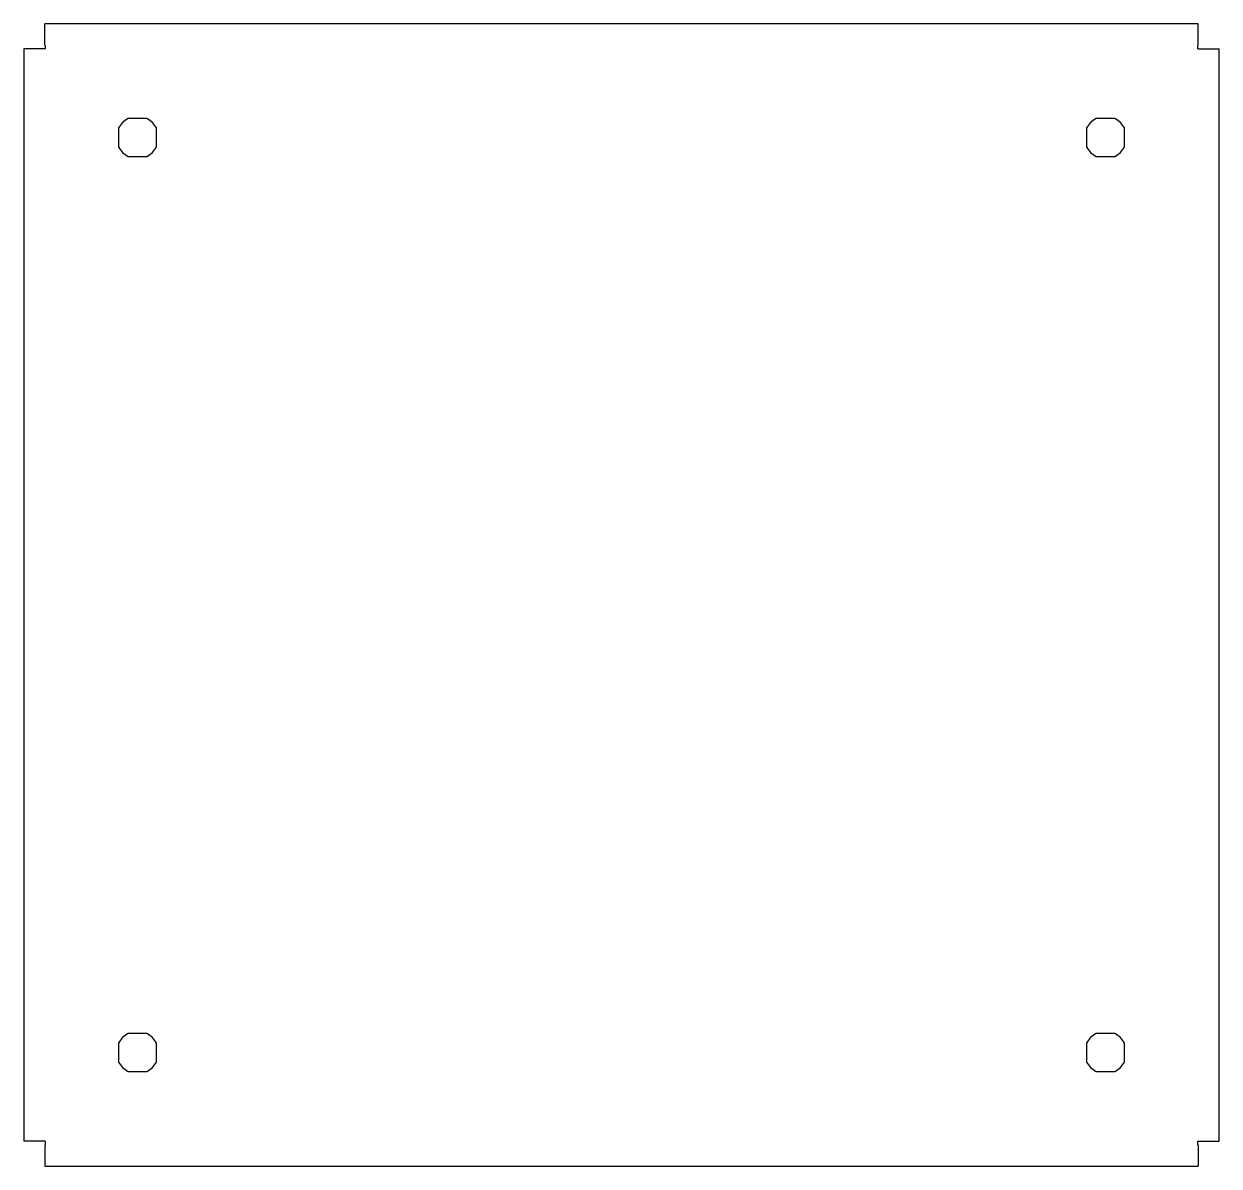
# Model space of a CAD drawing. Header units: millimetres. Extents: x -8 to 444, y -8 to 424.
import ezdxf

# ---------------------------------------------------------------- set-up
doc = ezdxf.new("R2010")
doc.units = ezdxf.units.MM

msp = doc.modelspace()

# ---------------------------------------------------------------- linework, layer by layer
at = {"color": 7, "linetype": 'Continuous', "lineweight": 25}
for p, q in [((0, 415.95), (0, 423.95)), ((436, 423.95), (0, 423.95)), ((436, 415.95), (436, 423.95)), ((0.05, 415.95), (0, 415.95)), ((0.05, 415.95), (0.05, 414.5)), ((435.95, 415.95), (436, 415.95)), ((435.95, 414.5), (435.95, 415.95)), ((-7.95, 414.5), (-7.95, 1.5)), ((0.05, 414.5), (-7.95, 414.5)), ((435.95, 414.5), (443.95, 414.5)), ((443.95, 1.5), (443.95, 414.5)), ((27.85, 384.59), (27.85, 377.41)), ((38.59, 388.15), (31.41, 388.15)), ((42.15, 377.41), (42.15, 384.59)), ((393.85, 384.59), (393.85, 377.41)), ((404.59, 388.15), (397.41, 388.15)), ((408.15, 377.41), (408.15, 384.59)), ((31.41, 373.85), (38.59, 373.85)), ((397.41, 373.85), (404.59, 373.85)), ((38.59, 42.15), (31.41, 42.15)), ((404.59, 42.15), (397.41, 42.15)), ((27.85, 38.59), (27.85, 31.41)), ((42.15, 31.41), (42.15, 38.59)), ((393.85, 38.59), (393.85, 31.41)), ((408.15, 31.41), (408.15, 38.59)), ((31.41, 27.85), (38.59, 27.85)), ((397.41, 27.85), (404.59, 27.85)), ((0.05, 1.5), (-7.95, 1.5)), ((0, 0.05), (0, -7.95)), ((0.05, 0.05), (0, 0.05)), ((0.05, 1.5), (0.05, 0.05)), ((435.95, 0.05), (435.95, 1.5)), ((435.95, 1.5), (443.95, 1.5)), ((435.95, 0.05), (436, 0.05)), ((436, 0.05), (436, -7.95)), ((0, -7.95), (436, -7.95))]:
    msp.add_line(p, q, dxfattribs=at)
for centre, start, end in [((35, 381), 116.6517, 153.3483), ((35, 381), 26.6517, 63.3483), ((401, 381), 116.6517, 153.3483), ((401, 381), 26.6517, 63.3483), ((35, 381), 206.6517, 243.3483), ((35, 381), 296.6517, 333.3483), ((401, 381), 206.6517, 243.3483), ((401, 381), 296.6517, 333.3483), ((35, 35), 116.6517, 153.3483), ((35, 35), 26.6517, 63.3483), ((401, 35), 116.6517, 153.3483), ((401, 35), 26.6517, 63.3483), ((35, 35), 206.6517, 243.3483), ((35, 35), 296.6517, 333.3483), ((401, 35), 206.6517, 243.3483), ((401, 35), 296.6517, 333.3483)]:
    msp.add_arc(centre, 8, start, end, dxfattribs=at)

doc.saveas('drawing.dxf')
